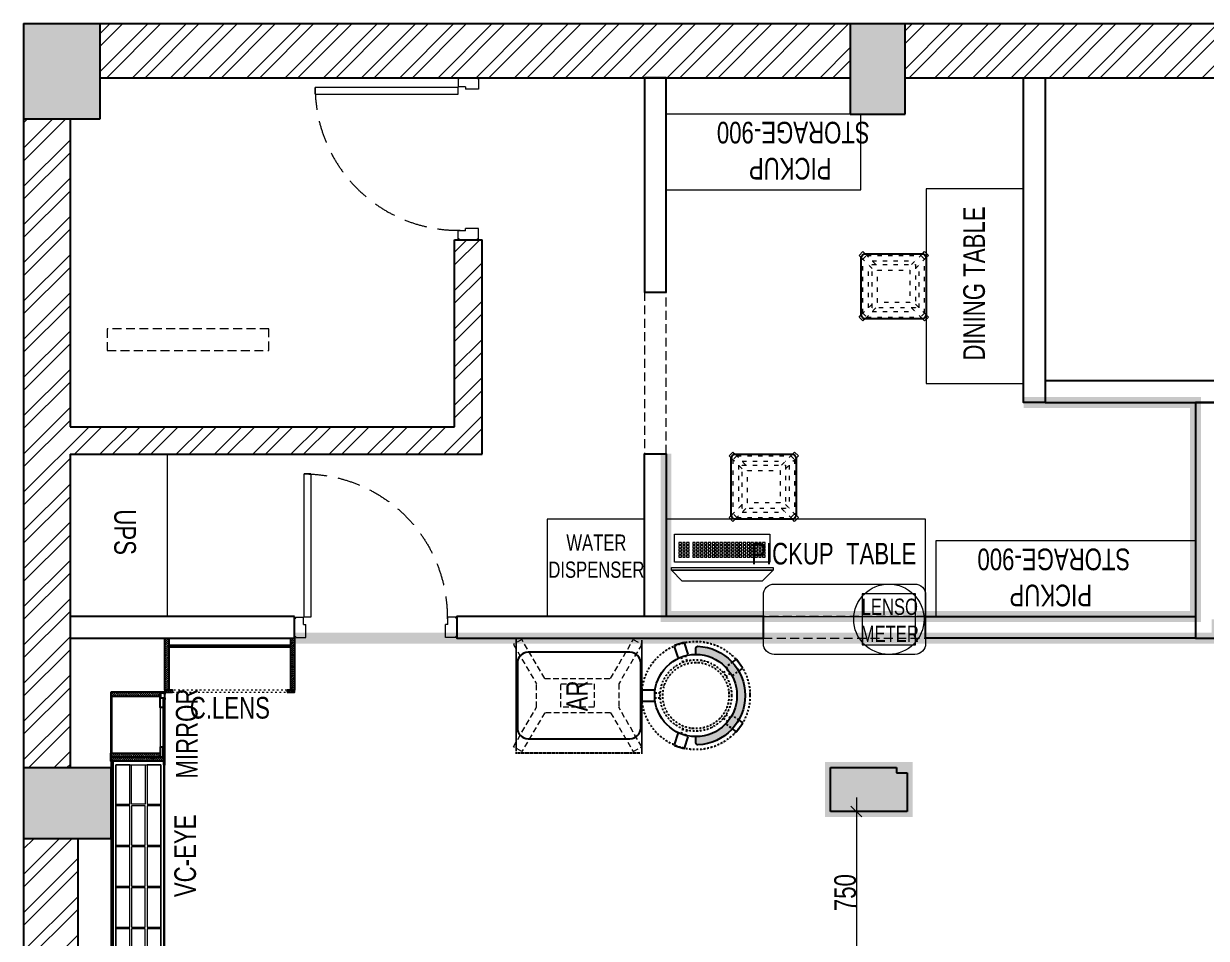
# Model space of a CAD drawing. Header units: feet. Extents: x 9822605 to 9831577, y -6321035 to -6309162.
# Drawn here: x 9822605 to 9828072, y -6313388 to -6309162 of the extents above; entities that cross this region are included whole.
import ezdxf

# ---------------------------------------------------------------- set-up
doc = ezdxf.new("R2010")
doc.units = ezdxf.units.FT
doc.header["$LTSCALE"] = 33
doc.header["$MEASUREMENT"] = 0
doc.header["$PDMODE"] = 3
doc.header["$PDSIZE"] = -1
for name, pattern in [('a_p6_plan_L18$0$HIDDEN', [0.375, 0.25, -0.125]), ('ACAD_ISO03W100', [30, 12, -18]), ('DASHDOT2', [0.5, 0.25, -0.125, 0, -0.125]), ('DOT', [0.25, 0, -0.25]), ('DOT2', [0.125, 0, -0.125]), ('HIDDEN2', [4.7624999999999975, 3.174999999999998, -1.587499999999999])]:
    doc.linetypes.add(name, pattern=pattern)
doc.layers.add('A-WALL', color=1, linetype='Continuous')
doc.layers.add('column', color=10, linetype='Continuous')
for name, color, linetype, lineweight in [('A-WALL HATCH', 251, 'Continuous', 0), ('column hatch', 5, 'Continuous', 0), ('Door', 2, 'Continuous', 13), ('HATCH', 9, 'Continuous', 9), ('HIDDEN LINE', 177, 'Continuous', 0), ('LENS-CURTAIN', 5, 'a_p6_plan_L18$0$HIDDEN', 9), ('LENS-DOOR', 34, 'Continuous', 20), ('LENS-TEXT', 31, 'Continuous', 5), ('LENS_DIMENSION', 193, 'Continuous', 0), ('LENS_PARTITION', 21, 'Continuous', 25), ('LENS_TEXT', 31, 'Continuous', 5), ('LK-EQPMT', 3, 'Continuous', 18), ('LK-FF&E FLOOR', 1, 'Continuous', 9), ('LK-FF&E WALL', 1, 'Continuous', 9), ('LK-FLUTTED FINISH', 20, 'Continuous', 30), ('LK-IT', 3, 'Continuous', 18), ('LK-MIRROR', 133, 'Continuous', 13), ('LK-TILES FINISH', 251, 'Continuous', 5), ('LN-ELEVATION-1', 81, 'Continuous', 25), ('LN-ELEVATION-2', 103, 'Continuous', 20), ('LN-ELEVATION-3', 125, 'Continuous', 18), ('LN-ELEVATION-4', 145, 'Continuous', 13), ('LN-ELEVATION-5', 167, 'Continuous', 5), ('LN-HATCH', 251, 'Continuous', 0), ('PLANO-TXT', 252, 'Continuous', 5)]:
    doc.layers.add(name, color=color, linetype=linetype, lineweight=lineweight)
doc.styles.add('LK TXT', font='GILC____.TTF', dxfattribs={"height": 100})
doc.styles.get("Standard").update_dxf_attribs({"font": 'GILC____.TTF'})
doc.dimstyles.new('100MM', dxfattribs={"dimtxt": 100, "dimasz": 50, "dimexe": 65, "dimexo": 65, "dimtad": 1, "dimdec": 0, "dimtxsty": 'Standard', "dimblk": 'OBLIQUE', "dimcen": 2.5, "dimdle": 65, "dimclrd": 256, "dimclre": 256, "dimclrt": 1, "dimadec": 0, "dimazin": 0, "dimtfac": 1, "dimtdec": 0, "dimtmove": 1, "dimatfit": 3, "dimfxl": 1, "dimlwd": -1, "dimlwe": -1, "dimarcsym": 0})
pattern_1 = [(45, (7858558.917008298, 3503823.203216763), (-4.490128060534575, 4.490128060534575), [])]
pattern_2 = [(45, (3990327.293469645, 1709214.691590092), (-4.490128060534575, 4.490128060534575), [])]

# ---------------------------------------------------------------- blocks, each defined once
blk = doc.blocks.new('*U42')
at = {"layer": 'LENS-DOOR'}
for p, q in [((548121.826721745, 1779234.459481733), (548121.8267217383, 1778573.73952187)), ((548121.826721745, 1779234.459481733), (548153.0418380292, 1779234.459481719)), ((548153.0418380036, 1778573.739521856), (548153.0418380292, 1779234.459481719)), ((547448.1004620534, 1778568.537002531), (547453.3029814153, 1778568.537002508)), ((547448.1004620302, 1778484.18127359), (547448.1004620534, 1778568.537002531)), ((547453.30298142, 1778573.739521907), (547489.7206170895, 1778573.739521897)), ((547453.3029814153, 1778568.537002508), (547453.30298142, 1778573.739521907)), ((547489.7206170756, 1778539.923145993), (547489.7206170895, 1778573.739521897)), ((548121.8267217383, 1778573.73952187), (548153.0418380036, 1778573.739521856)), ((548192.0607333774, 1778573.739521888), (548155.6430976988, 1778573.739521856)), ((548155.6430976893, 1778539.923145956), (548155.6430976988, 1778573.739521856)), ((548192.060733368, 1778568.537002489), (548192.0607333774, 1778573.739521888)), ((548197.2632527373, 1778568.537002489), (548192.060733368, 1778568.537002489)), ((548197.2632527256, 1778484.181273581), (548197.2632527373, 1778568.537002489)), ((547489.7206170756, 1778539.923145993), (547500.1256558393, 1778539.923145974)), ((547500.1256558369, 1778478.978754224), (547500.1256558393, 1778539.923145974)), ((548145.2380589442, 1778478.978754163), (548145.2380589303, 1778539.923145928)), ((548155.6430976893, 1778539.923145956), (548145.2380589303, 1778539.923145928)), ((547448.1004620302, 1778484.18127359), (547453.3029814176, 1778484.18127359)), ((547453.3029814176, 1778478.978754233), (547453.3029814176, 1778484.18127359)), ((547453.3029814176, 1778478.978754233), (547500.1256558369, 1778478.978754224)), ((548192.0607333541, 1778478.978754182), (548145.2380589442, 1778478.978754163)), ((548192.0607333541, 1778478.978754182), (548192.0607333541, 1778484.181273581)), ((548197.2632527256, 1778484.181273581), (548192.0607333541, 1778484.181273581))]:
    blk.add_line(p, q, dxfattribs=at)
at = {"layer": 'LENS-DOOR', "color": 7, "linetype": 'HIDDEN2'}
blk.add_ellipse((548153.0418380036, 1778573.739521856), major_axis=(-660.719961232164, 0.0034392586489761), ratio=0.9999999979146823, start_param=-1.570791121506941, end_param=0.0512086788949202, dxfattribs=at)
blk = doc.blocks.new('A$Ce17e40e3')
at = {"layer": 'A-WALL HATCH'}
h = blk.add_hatch(dxfattribs=at)
h.set_pattern_fill('ANSI32', color=256, scale=333)
h.set_pattern_definition([(45, (-3369284.056322761, 5461477.934176651), (-88.29995930067012, 88.29995930067012), []), (45, (-3369225.189683326, 5461477.934176651), (-88.29995930067012, 88.29995930067012), [])])
h.paths.add_polyline_path([(865.8190981862135, 10113.99252484925), (-4031.529738980345, 10113.99252484925), (-4031.52973898081, 9863.992524849251), (-247.6227622660808, 9863.992524849251), (615.8190981862134, 9863.992524849251), (615.8190981862134, 7464.132059751078), (-339.0460180821829, 7464.132059751078), (-339.0460180821829, 1737.480897003784), (-89.04601808218285, 1737.480897003784), (-89.04601808218285, 7214.132059751078), (865.8190981862135, 7214.132059751078)])
h.paths.add_polyline_path([(-4285.483227360528, 10113.99252484925), (-7751.948343607597, 10113.99252484925), (-7751.948343608063, 9863.992524849251), (-6113.948343622964, 9863.992524849251), (-5986.971599433105, 9863.992524849251), (-4285.483227360528, 9863.992524849251)])
h.paths.add_polyline_path([(-7891.622762206477, 8124.411129513756), (-5986.971599433105, 8124.411129513756), (-5986.971599433105, 9114.829734159632), (-6113.948343622964, 9114.829734159632), (-6113.948343622964, 8251.387873699889), (-7891.622762206477, 8251.387873699889), (-7891.622762206477, 9673.527408571914), (-8106.069273847621, 9673.527408571914), (-8106.069273847621, 6676.876245802268), (-7891.622762206477, 6676.876245802268)])
h.paths.add_polyline_path([(-7856.06927384762, 6346.736710922793), (-8106.069273847621, 6346.736710922793), (-8106.069273847621, 3426.271594664082), (-7856.06927384762, 3426.271594664082)])
h.paths.add_polyline_path([(-7856.06927384762, 3019.946013273671), (-8106.069273847621, 3019.946013273671), (-8106.069273847621, 1115.294850496575), (-7856.06927384762, 1115.294850496575)])
at = {"layer": 'column hatch'}
h = blk.add_hatch(color=251, dxfattribs=at)
h.dxf.hatch_style = 1
h.paths.add_polyline_path([(-7751.948343607597, 10113.99252484925), (-8106.069273847621, 10113.99252484925), (-8106.069273847621, 9673.527408571914), (-7751.948343608063, 9673.527408571914)])
h.paths.add_polyline_path([(-4031.529738980345, 10113.99252484925), (-4285.483227360528, 10113.99252484925), (-4285.483227360528, 9696.38322252594), (-4031.52973898081, 9696.38322252594)])
h.paths.add_polyline_path([(-1456.441366914194, 7616.504152772948), (-1735.790204125922, 7616.504152772948), (-1735.790204125922, 7337.155315564945), (-1456.441366914194, 7337.155315564945)])
h.paths.add_polyline_path([(-4021.371599453966, 6651.480896966532), (-4072.16229713289, 6651.480896966532), (-4072.16229713289, 6676.876245802268), (-4376.90648317663, 6676.876245802268), (-4376.90648317663, 6473.713455108925), (-4021.371599453966, 6473.713455108925)])
h.paths.add_polyline_path([(-7703.697180825752, 6676.876245802268), (-8106.069273847621, 6676.876245802268), (-8106.069273847621, 6346.736710922793), (-7703.697180825752, 6346.736710922793)])
h.paths.add_polyline_path([(-7703.697180825752, 3426.271594664082), (-8106.069273847621, 3426.271594664082), (-8106.069273847621, 3019.946013273671), (-7703.697180825752, 3019.946013273671)])
h.paths.add_polyline_path([(-7614.81345989136, 1115.294850496575), (-8106.069273847621, 1115.294850496575), (-8106.069273847621, 900.9729832774027), (-7614.81345989136, 937.5274086352437)])
h.paths.add_polyline_path([(-4012.289858746807, 3477.06229233928), (-4317.034044790547, 3477.06229233928), (-4317.034044790547, 3121.527408620343), (-4012.289858746807, 3121.527408620343)])
h.paths.add_polyline_path([(-4069.624900076073, 1353.697561463341), (-4348.973737287801, 1353.697561474517), (-4348.973737287801, 1180.539075835608), (-4069.624900076073, 1201.32546844054)])
h.paths.add_polyline_path([(-2231.120447594207, 3369.910779858008), (-2535.864633637946, 3369.910779858008), (-2535.864633637946, 3014.375896139071), (-2231.120447594207, 3014.375896139071)])
h.paths.add_polyline_path([(-2523.022233012598, 1417.989820865914), (-2776.975721377414, 1417.989820865914), (-2776.975721377414, 1297.511704968288), (-2523.022233012598, 1316.408425518311)])
h.paths.add_polyline_path([(-89.04601808218285, 1737.480897003784), (-618.394855293911, 1737.480897003784), (-618.394855293911, 1458.132059795782), (-89.04601808218285, 1497.520993236452)])
at = {"layer": 'A-WALL'}
for p, q in [((-8106.069273847621, 10113.99252484925), (-8106.069273847621, 900.9729832774027)), ((-8106.069273847621, 10113.99252484925), (865.8190981862135, 10113.99252484925)), ((-7751.948343608063, 9863.992524849251), (-6113.948343622964, 9863.992524849251)), ((-6113.948343622964, 9863.992524849251), (-5986.971599433105, 9863.992524849251)), ((-5986.971599433105, 9863.992524849251), (-4285.483227360528, 9863.992524849251)), ((-4031.52973898081, 9863.992524849251), (-247.6227622660808, 9863.992524849251)), ((-7891.622762206477, 9673.527408571914), (-7891.622762206477, 8251.387873699889)), ((-6113.948343622964, 8251.387873699889), (-6113.948343622964, 9114.829734159632)), ((-6113.948343622964, 9114.829734159632), (-5986.971599433105, 9114.829734159632)), ((-5986.971599433105, 8124.411129513756), (-5986.971599433105, 9114.829734159632)), ((-7891.622762206477, 8251.387873699889), (-6113.948343622964, 8251.387873699889)), ((-7891.622762206477, 8124.411129513756), (-5986.971599433105, 8124.411129513756)), ((-7891.622762206477, 8124.411129513756), (-7891.622762206477, 6676.876245802268)), ((-7856.06927384762, 6346.736710922793), (-7856.06927384762, 3426.271594664082))]:
    blk.add_line(p, q, dxfattribs=at)
at = {"layer": 'column'}
for p, q in [((-7751.948343608063, 9673.527408571914), (-7751.948343607597, 10113.99252484925)), ((-4285.483227360528, 10113.99252484925), (-4285.483227360528, 9696.38322252594)), ((-4031.52973898081, 9696.38322252594), (-4031.529738980345, 10113.99252484925)), ((-4285.483227360528, 9696.38322252594), (-4031.52973898081, 9696.38322252594)), ((-8106.069273847156, 9673.527408571914), (-7751.948343608063, 9673.527408571914)), ((-8106.069273847621, 6676.876245802268), (-7703.697180825286, 6676.876245802268)), ((-7703.697180825752, 6676.876245802268), (-7703.697180825752, 6346.736710922793)), ((-4376.90648317663, 6473.713455108925), (-4376.90648317663, 6676.876245802268)), ((-4376.90648317663, 6676.876245802268), (-4072.16229713289, 6676.876245802268)), ((-4072.16229713289, 6676.876245801337), (-4072.16229713289, 6651.480896966532)), ((-4072.16229713289, 6651.480896966532), (-4021.371599453966, 6651.480896966532)), ((-4021.371599453966, 6651.480896966532), (-4021.371599453966, 6473.713455108925)), ((-4021.371599453966, 6473.713455108925), (-4376.90648317663, 6473.713455108925)), ((-7703.697180825752, 6346.736710922793), (-8106.069273847156, 6346.736710922793))]:
    blk.add_line(p, q, dxfattribs=at)
at = {"layer": 'Door', "rotation": 89.99999999999991}
blk.add_blockref('*U42', (1772475.899166506, -538333.2707278841), dxfattribs=at)
blk = doc.blocks.new('VC HD 1010')
at = {"layer": 'LN-HATCH', "ltscale": 0.5}
h = blk.add_hatch(dxfattribs=at)
h.set_pattern_fill('ANSI31', color=256, scale=2)
h.set_pattern_definition([(45, (3761554.586240421, 1795022.935917533), (-4.490128060534575, 4.490128060534575), [])])
h.paths.add_polyline_path([(-505.166666666977, 24), (-505.166666666977, -166), (-499.1666666669771, -166), (-499.1666666669771, -176), (-505.166666666977, -176), (-505.166666666977, -220), (-487.1666666669772, -220), (-487.1666666669772, 24)])
h = blk.add_hatch(dxfattribs=at)
h.set_pattern_fill('ANSI31', color=256, scale=2)
h.set_pattern_definition(pattern_1)
h.paths.add_polyline_path([(504.8333333330228, 24), (504.8333333330228, -166), (498.8333333330228, -166), (498.8333333330228, -176), (504.8333333330228, -176), (504.8333333330228, -220), (486.8333333330228, -220), (486.8333333330228, 24)])
h = blk.add_hatch(dxfattribs=at)
h.set_pattern_fill('ANSI31', color=256, scale=2)
h.set_pattern_definition([(45, (7858741.917008297, 3503823.203216763), (-4.490128060534575, 4.490128060534575), [])])
h.paths.add_polyline_path([(-470.1666666669772, -220), (-470.1666666669772, -226), (-505.166666666977, -226), (-505.166666666977, -220)])
h = blk.add_hatch(dxfattribs=at)
h.set_pattern_fill('ANSI31', color=256, scale=2)
h.set_pattern_definition(pattern_1)
h.paths.add_polyline_path([(476.8333333330228, -220), (476.8333333330228, -226), (511.8333333330228, -226), (511.8333333330228, -220)])
at = {"layer": 'LN-ELEVATION-1', "ltscale": 0.5}
for points in [[(-505.166666666977, 24), (-505.166666666977, -166), (-499.1666666669771, -166), (-499.1666666669771, -176), (-505.166666666977, -176), (-505.166666666977, -220), (-487.1666666669772, -220), (-487.1666666669772, 24)], [(486.8333333330228, 12), (-487.1666666669772, 12), (-487.1666666669772, 18), (486.8333333330228, 18)], [(504.8333333330228, 24), (504.8333333330228, -166), (498.8333333330228, -166), (498.8333333330228, -176), (504.8333333330228, -176), (504.8333333330228, -220), (486.8333333330228, -220), (486.8333333330228, 24)], [(-470.1666666669772, -220), (-470.1666666669772, -226), (-505.166666666977, -226), (-505.166666666977, -220)], [(469.8333333330228, -220), (469.8333333330228, -226), (504.8333333330228, -226), (504.8333333330228, -220)]]:
    blk.add_lwpolyline(points, close=True, dxfattribs=at)
at = {"layer": 'LN-ELEVATION-2', "ltscale": 0.5}
blk.add_lwpolyline([(470.1666666674428, 0), (-470.1666666674428, 0), (-470.1666666674428, -208), (470.1666666674428, -208)], close=True, dxfattribs=at)
at = {"layer": 'LN-ELEVATION-3', "ltscale": 0.5}
for p, q in [((-487.1666666669772, 24), (486.8333333330228, 24)), ((-470.1666666669772, -220), (469.8333333330228, -220)), ((469.8333333330228, -226), (-470.1666666669772, -226))]:
    blk.add_line(p, q, dxfattribs=at)
for points in [[(-470.1666666674428, 0), (-288.5000000004657, 0), (-288.5000000004657, -64), (-470.1666666674428, -64)], [(-280.5000000004657, 0), (-98.83333333348855, 0), (-98.83333333348855, -64), (-280.5000000004657, -64)], [(-90.83333333348855, 0), (90.83333333348855, 0), (90.83333333348855, -64), (-90.83333333348855, -64)], [(98.83333333348855, 0), (280.5000000004657, 0), (280.5000000004657, -64), (98.83333333348855, -64)], [(288.5000000004657, 0), (470.1666666674428, 0), (470.1666666674428, -64), (288.5000000004657, -64)], [(-470.1666666674428, -136), (-288.5000000004657, -136), (-288.5000000004657, -72), (-470.1666666674428, -72)], [(-280.5000000004657, -72), (-98.83333333348855, -72), (-98.83333333348855, -136), (-280.5000000004657, -136)], [(-90.83333333348855, -72), (90.83333333348855, -72), (90.83333333348855, -136), (-90.83333333348855, -136)], [(98.83333333348855, -72), (280.5000000004657, -72), (280.5000000004657, -136), (98.83333333348855, -136)], [(288.5000000004657, -72), (470.1666666674428, -72), (470.1666666674428, -136), (288.5000000004657, -136)], [(-470.1666666674428, -144), (-288.5000000004657, -144), (-288.5000000004657, -208), (-470.1666666674428, -208)], [(-280.5000000004657, -144), (-98.83333333348855, -144), (-98.83333333348855, -208), (-280.5000000004657, -208)], [(-90.83333333348855, -144), (90.83333333348855, -144), (90.83333333348855, -208), (-90.83333333348855, -208)], [(98.83333333348855, -144), (280.5000000004657, -144), (280.5000000004657, -208), (98.83333333348855, -208)], [(288.5000000004657, -144), (470.1666666674428, -144), (470.1666666674428, -208), (288.5000000004657, -208)]]:
    blk.add_lwpolyline(points, close=True, dxfattribs=at)
blk = doc.blocks.new('CLENS 600 TYPE 6')
at = {"layer": 'LN-ELEVATION-1', "ltscale": 0.5}
blk.add_lwpolyline([(130, -225), (-130, -225, -0.4142135623730951), (-150, -205), (-150, 55, -0.4142135623730951), (-130, 75), (130, 75, -0.4142135623730951), (150, 55), (150, -205, -0.4142135623730951)], format="xyb", close=True, dxfattribs=at)
at = {"layer": 'LN-ELEVATION-3', "linetype": 'ACAD_ISO03W100', "ltscale": 0.05}
for p, q in [((-82.3223304701969, 25), (-124.6966991401277, 67.374368671095)), ((124.696699141059, 67.3743686703965), (-124.6966991401277, 67.374368671095)), ((82.3223304701969, 25), (124.6966991401277, 67.374368671095)), ((-100, 7.322330470196902), (-142.3743686703965, 49.69669914152472)), ((-142.3743686708621, -199.6966991410591), (-142.3743686708621, 49.69669914105907)), ((-117.3743686703965, -174.6966991408262), (-117.3743686703965, 24.69669914152473)), ((99.69669914059341, 42.3743686703965), (-99.69669913966207, 42.374368671095)), ((100, 7.322330470196902), (142.3743686703965, 49.69669914152472)), ((117.3743686703965, -174.6966991408262), (117.3743686703965, 24.69669914152473)), ((142.3743686708621, -199.6966991410591), (142.3743686708621, 49.69669914105907)), ((-100, -157.3223304701969), (-142.3743686703965, -199.6966991415247)), ((100, -157.3223304701969), (142.3743686703965, -199.6966991415247)), ((-82.3223304701969, -175), (-124.6966991401277, -217.374368671095)), ((124.696699141059, -217.3743686703965), (-124.6966991401277, -217.374368671095)), ((99.69669914059341, -192.3743686703965), (-99.69669913966207, -192.374368671095)), ((82.3223304701969, -175), (124.6966991401277, -217.374368671095))]:
    blk.add_line(p, q, dxfattribs=at)
for points in [[(-132.2008663183078, 74.87853584764525), (-124.696699141059, 67.3743686703965), (-142.3743686708621, 49.69669914105907), (-149.8785358476452, 57.20086631807498)], [(132.2008663183078, 74.87853584764525), (124.696699141059, 67.3743686703965), (142.3743686708621, 49.69669914105907), (149.8785358476452, 57.20086631807498)], [(-132.2008663183078, -224.8785358476453), (-124.696699141059, -217.3743686703965), (-142.3743686708621, -199.6966991410591), (-149.8785358476452, -207.200866318075)], [(132.2008663183078, -224.8785358476453), (124.696699141059, -217.3743686703965), (142.3743686708621, -199.6966991410591), (149.8785358476452, -207.200866318075)]]:
    blk.add_lwpolyline(points, dxfattribs=at)
for points in [[(100, -175), (-100, -175), (-100, 25), (100, 25)], [(75, -150), (-75, -150), (-75, 0), (75, 0)]]:
    blk.add_lwpolyline(points, close=True, dxfattribs=at)
at = {"layer": 'LN-ELEVATION-5', "ltscale": 0.5}
for points in [[(-149.8785358476452, 57.20086631807498), (-160.0520382001995, 67.37436867062934), (-142.3743686708621, 85.05203819996677), (-132.2008663183078, 74.87853584787806)], [(149.8785358476452, 57.20086631807498), (160.0520382001995, 67.37436867062934), (142.3743686708621, 85.05203819996677), (132.2008663183078, 74.87853584787806)], [(-149.8785358476452, -207.200866318075), (-160.0520382001995, -217.3743686706294), (-142.3743686708621, -235.0520381999668), (-132.2008663183078, -224.8785358478781)], [(149.8785358476452, -207.200866318075), (160.0520382001995, -217.3743686706294), (142.3743686708621, -235.0520381999668), (132.2008663183078, -224.8785358478781)]]:
    blk.add_lwpolyline(points, dxfattribs=at)
blk = doc.blocks.new('*U22')
at = {"layer": 'LK-EQPMT', "ltscale": 12}
blk.add_lwpolyline([(5.986879315214991, 4.914598100478997), (-5.986879315214991, 4.914598100478997), (-5.986879315214991, -4.914598100478997), (5.986879315214991, -4.914598100478997)], close=True, dxfattribs=at)
blk = doc.blocks.new('*U23')
at = {"color": 0, "linetype": 'ByBlock', "lineweight": -2}
for p in [(0, 0), (17.96063794564497, 0), (35.92127589128995, 0), (53.88191383693492, 0), (71.8425517825799, 0), (89.80318972822487, 0), (107.7638276738698, 0), (125.7244656195148, 0), (143.6851035651598, 0), (161.6457415108048, 0), (179.6063794564497, 0), (197.5670174020947, 0), (215.5276553477397, 0), (233.4882932933847, 0), (251.4489312390296, 0), (269.4095691846746, 0), (287.3702071303196, 0), (305.3308450759646, 0), (323.2914830216096, 0), (-9e-16, -14.74379430143699), (-1.8e-15, -29.48758860287398), (-2.7e-15, -44.23138290431096), (-3.6e-15, -58.97517720574795), (17.96063794564497, -14.74379430143699), (17.96063794564497, -29.48758860287398), (17.96063794564497, -44.23138290431096), (17.96063794564497, -58.97517720574795), (35.92127589128995, -14.74379430143699), (35.92127589128995, -29.48758860287398), (35.92127589128995, -44.23138290431096), (35.92127589128994, -58.97517720574795), (53.88191383693492, -14.74379430143699), (53.88191383693492, -29.48758860287398), (53.88191383693492, -44.23138290431096), (53.88191383693492, -58.97517720574795), (71.8425517825799, -14.74379430143699), (71.8425517825799, -29.48758860287398), (71.8425517825799, -44.23138290431096), (71.8425517825799, -58.97517720574795), (89.80318972822487, -14.74379430143699), (89.80318972822487, -29.48758860287398), (89.80318972822487, -44.23138290431096), (89.80318972822487, -58.97517720574795), (107.7638276738698, -14.74379430143699), (107.7638276738698, -29.48758860287398), (107.7638276738698, -44.23138290431096), (107.7638276738698, -58.97517720574795), (125.7244656195148, -14.74379430143699), (125.7244656195148, -29.48758860287398), (125.7244656195148, -44.23138290431096), (125.7244656195148, -58.97517720574795), (143.6851035651598, -14.74379430143699), (143.6851035651598, -29.48758860287398), (143.6851035651598, -44.23138290431096), (143.6851035651598, -58.97517720574795), (161.6457415108048, -14.74379430143699), (161.6457415108048, -29.48758860287398), (161.6457415108048, -44.23138290431096), (161.6457415108048, -58.97517720574795), (179.6063794564497, -14.74379430143699), (179.6063794564497, -29.48758860287398), (179.6063794564497, -44.23138290431096), (179.6063794564497, -58.97517720574795), (197.5670174020947, -14.74379430143699), (197.5670174020947, -29.48758860287398), (197.5670174020947, -44.23138290431096), (197.5670174020947, -58.97517720574795), (215.5276553477397, -14.74379430143699), (215.5276553477397, -29.48758860287398), (215.5276553477397, -44.23138290431096), (215.5276553477397, -58.97517720574795), (233.4882932933847, -14.74379430143699), (233.4882932933847, -29.48758860287398), (233.4882932933847, -44.23138290431096), (233.4882932933847, -58.97517720574795), (251.4489312390296, -14.74379430143699), (251.4489312390296, -29.48758860287398), (251.4489312390296, -44.23138290431096), (251.4489312390296, -58.97517720574795), (269.4095691846746, -14.74379430143699), (269.4095691846746, -29.48758860287398), (269.4095691846746, -44.23138290431096), (269.4095691846746, -58.97517720574795), (287.3702071303196, -14.74379430143699), (287.3702071303196, -29.48758860287398), (287.3702071303196, -44.23138290431096), (287.3702071303196, -58.97517720574795), (305.3308450759646, -14.74379430143699), (305.3308450759646, -29.48758860287398), (305.3308450759646, -44.23138290431096), (305.3308450759646, -58.97517720574795), (323.2914830216096, -14.74379430143699), (323.2914830216096, -29.48758860287398), (323.2914830216096, -44.23138290431096), (323.2914830216096, -58.97517720574795)]:
    blk.add_blockref('*U22', p, dxfattribs=at)
blk = doc.blocks.new('*U20')
at = {"layer": 'LK-EQPMT', "ltscale": 12}
blk.add_lwpolyline([(5.986879315214991, 4.914598100478997), (-5.986879315214991, 4.914598100478997), (-5.986879315214991, -4.914598100478997), (5.986879315214991, -4.914598100478997)], close=True, dxfattribs=at)
blk = doc.blocks.new('*U21')
at = {"color": 0, "linetype": 'ByBlock', "lineweight": -2}
for p in [(0, 0), (17.96063794564497, 0), (35.92127589128995, 0), (-9e-16, -14.74379430143699), (-1.8e-15, -29.48758860287398), (-2.7e-15, -44.23138290431096), (-3.6e-15, -58.97517720574795), (17.96063794564497, -14.74379430143699), (17.96063794564497, -29.48758860287398), (17.96063794564497, -44.23138290431096), (17.96063794564497, -58.97517720574795), (35.92127589128995, -14.74379430143699), (35.92127589128995, -29.48758860287398), (35.92127589128995, -44.23138290431096), (35.92127589128994, -58.97517720574795)]:
    blk.add_blockref('*U20', p, dxfattribs=at)
blk = doc.blocks.new('*U16')
at = {"ltscale": 12}
blk.add_lwpolyline([(8.040144996717572, 2.91038e-11), (8.040144996717572, 129.0940371821052), (448.0401449967176, 129.0940371821052), (448.0401449967176, 2.91038e-11)], close=True, dxfattribs=at)
for name, p in [('*U23', (35.16895717114949, 101.6202952143818)), ('*U21', (386.6121428576974, 101.6202952143818))]:
    blk.add_blockref(name, p)
blk = doc.blocks.new('Pickup table PC')
at = {"layer": 'LN-ELEVATION-2', "ltscale": 0.5}
for points in [[(470, 50), (0, 50), (0, 62), (470, 62)], [(420, 0), (50, 0), (0, 50), (470, 50)]]:
    blk.add_lwpolyline(points, close=True, dxfattribs=at)
blk = doc.blocks.new('Stool')
at = {"layer": 'LN-ELEVATION-1', "ltscale": 0.5}
blk.add_lwpolyline([(-130, 300), (130, 300, -0.4142135623730951), (150, 280), (150, 20, -0.4142135623730951), (130, 0), (-130, 0, -0.4142135623730951), (-150, 20), (-150, 280, -0.4142135623730951)], format="xyb", close=True, dxfattribs=at)
at = {"layer": 'LN-ELEVATION-3', "linetype": 'ACAD_ISO03W100', "ltscale": 0.05}
for p, q in [((-100, 232.3223304701969), (-142.3743686703965, 274.6966991415247)), ((-142.3743686708621, 274.6966991410591), (-142.3743686708621, 25.30330085894093)), ((-82.3223304701969, 250), (-124.6966991401277, 292.374368671095)), ((-124.696699141059, 292.3743686703965), (124.6966991401277, 292.374368671095)), ((82.3223304701969, 250), (124.6966991401277, 292.374368671095)), ((100, 232.3223304701969), (142.3743686703965, 274.6966991415247)), ((142.3743686708621, 274.6966991410591), (142.3743686708621, 25.30330085894093)), ((-117.3743686703965, 249.6966991408263), (-117.3743686703965, 50.30330085847527)), ((-99.69669914059341, 267.3743686703965), (99.69669913966209, 267.374368671095)), ((117.3743686703965, 249.6966991408263), (117.3743686703965, 50.30330085847527)), ((-100, 67.67766952980308), (-142.3743686703965, 25.30330085847527)), ((100, 67.67766952980308), (142.3743686703965, 25.30330085847527)), ((-82.3223304701969, 50), (-124.6966991401277, 7.625631328905001)), ((-124.696699141059, 7.625631329603493), (124.6966991401277, 7.625631328905001)), ((-99.69669914059341, 32.62563132960349), (99.69669913966209, 32.625631328905)), ((82.3223304701969, 50), (124.6966991401277, 7.625631328905001))]:
    blk.add_line(p, q, dxfattribs=at)
for points in [[(-132.2008663183078, 299.8785358476453), (-124.696699141059, 292.3743686703965), (-142.3743686708621, 274.6966991410591), (-149.8785358476452, 282.200866318075)], [(132.2008663183078, 299.8785358476453), (124.696699141059, 292.3743686703965), (142.3743686708621, 274.6966991410591), (149.8785358476452, 282.200866318075)], [(-132.2008663183078, 0.1214641523547471), (-124.696699141059, 7.625631329603493), (-142.3743686708621, 25.30330085894093), (-149.8785358476452, 17.79913368192501)], [(132.2008663183078, 0.1214641523547471), (124.696699141059, 7.625631329603493), (142.3743686708621, 25.30330085894093), (149.8785358476452, 17.79913368192501)]]:
    blk.add_lwpolyline(points, dxfattribs=at)
for points in [[(-100, 250), (100, 250), (100, 50), (-100, 50)], [(-75, 225), (75, 225), (75, 75), (-75, 75)]]:
    blk.add_lwpolyline(points, close=True, dxfattribs=at)
at = {"layer": 'LN-ELEVATION-5', "ltscale": 0.5}
for points in [[(-149.8785358476452, 282.200866318075), (-160.0520382001996, 292.3743686706293), (-142.3743686708621, 310.0520381999668), (-132.2008663183078, 299.8785358478781)], [(149.8785358476452, 282.200866318075), (160.0520382001996, 292.3743686706293), (142.3743686708621, 310.0520381999668), (132.2008663183078, 299.8785358478781)], [(-149.8785358476452, 17.79913368192501), (-160.0520382001996, 7.625631329370662), (-142.3743686708621, -10.05203819996677), (-132.2008663183078, 0.1214641521219164)], [(149.8785358476452, 17.79913368192501), (160.0520382001996, 7.625631329370662), (142.3743686708621, -10.05203819996677), (132.2008663183078, 0.1214641521219164)]]:
    blk.add_lwpolyline(points, dxfattribs=at)
blk = doc.blocks.new('*U38')
at = {"layer": 'LENS-DOOR'}
for p, q in [((548121.7424194189, 1779235.250802667), (548121.7424194121, 1778573.792470707)), ((548121.7424194189, 1779235.250802667), (548152.9924194244, 1779235.250802653)), ((548152.9924193986, 1778573.792470693), (548152.9924194244, 1779235.250802653)), ((547447.2632527449, 1778568.584137414), (547452.4715860604, 1778568.584137391)), ((547447.2632527215, 1778484.134138707), (547447.2632527449, 1778568.584137414)), ((547452.4715860653, 1778573.792470743), (547488.9299194093, 1778573.792470734)), ((547452.4715860604, 1778568.584137391), (547452.4715860653, 1778573.792470743)), ((547488.9299193954, 1778539.938304132), (547488.9299194093, 1778573.792470734)), ((548121.7424194121, 1778573.792470707), (548152.9924193986, 1778573.792470693)), ((548192.054919424, 1778573.792470725), (548155.5965860707, 1778573.792470693)), ((548155.5965860611, 1778539.938304095), (548155.5965860707, 1778573.792470693)), ((548192.0549194146, 1778568.584137372), (548192.054919424, 1778573.792470725)), ((548197.2632527373, 1778568.584137372), (548192.0549194146, 1778568.584137372)), ((548197.2632527256, 1778484.134138697), (548197.2632527373, 1778568.584137372)), ((547488.9299193954, 1778539.938304132), (547499.3465860662, 1778539.938304113)), ((547499.3465860639, 1778478.925805386), (547499.3465860662, 1778539.938304113)), ((548145.179919409, 1778478.925805326), (548145.179919395, 1778539.938304067)), ((548155.5965860611, 1778539.938304095), (548145.179919395, 1778539.938304067)), ((547447.2632527215, 1778484.134138707), (547452.4715860627, 1778484.134138707)), ((547452.4715860627, 1778478.925805396), (547452.4715860627, 1778484.134138707)), ((547452.4715860627, 1778478.925805396), (547499.3465860639, 1778478.925805386)), ((548192.0549194006, 1778478.925805345), (548145.179919409, 1778478.925805326)), ((548192.0549194006, 1778478.925805345), (548192.0549194006, 1778484.134138698)), ((548197.2632527256, 1778484.134138697), (548192.0549194006, 1778484.134138698))]:
    blk.add_line(p, q, dxfattribs=at)
at = {"layer": 'LENS-DOOR', "color": 7, "linetype": 'HIDDEN2'}
blk.add_ellipse((548152.9924193986, 1778573.792470693), major_axis=(-661.4583333306382, 0.003443102111827), ratio=0.9999999979146821, start_param=-1.570791121506941, end_param=0.0512086788949202, dxfattribs=at)
blk = doc.blocks.new('MIRROR')
at = {"layer": 'LN-HATCH', "ltscale": 0.5}
h = blk.add_hatch(dxfattribs=at)
h.set_pattern_fill('ANSI31', color=256, scale=2)
h.set_pattern_definition([(45, (4060433.741624544, 1708720.786904081), (-4.490128060534575, 4.490128060534575), [])])
h.paths.add_polyline_path([(212.944788963403, 101.3407590774622), (230.944788963403, 101.3407590774622), (230.944788963403, -127.6592409225377), (212.944788963403, -127.6592409225377)])
h.paths.add_polyline_path([(230.944788963403, 95.34075907746227), (494.9447889634027, 95.34075907746227), (494.9447889634027, 101.3407590774622), (230.944788963403, 101.3407590774622)])
h.paths.add_polyline_path([(512.9447889634027, 101.3407590774622), (494.9447889634027, 101.3407590774622), (494.9447889634027, -127.6592409225377), (512.9447889634027, -127.6592409225377)])
at = {"layer": 'Defpoints'}
blk.add_lwpolyline([(512.9447889634027, 101.3407590774622), (212.944788963403, 101.3407590774622), (212.944788963403, -148.6592409225377), (512.9447889634027, -148.6592409225377)], close=True, dxfattribs=at)
at = {"layer": 'LN-ELEVATION-1'}
for points in [[(212.944788963403, 101.3407590774622), (230.944788963403, 101.3407590774622), (230.944788963403, -127.6592409225377), (212.944788963403, -127.6592409225377)], [(230.944788963403, 95.34075907746227), (494.9447889634027, 95.34075907746227), (494.9447889634027, 101.3407590774622), (230.944788963403, 101.3407590774622)], [(512.9447889634027, 101.3407590774622), (494.9447889634027, 101.3407590774622), (494.9447889634027, -127.6592409225377), (512.9447889634027, -127.6592409225377)], [(259.944788963403, -141.6592409225377), (259.944788963403, -127.6592409225377), (214.944788963403, -127.6592409225377), (214.944788963403, -148.6592409225377), (223.944788963403, -148.6592409225377), (223.944788963403, -147.1592409225377), (216.444788963403, -147.1592409225377), (216.444788963403, -141.6592409225377)], [(442.944788963403, -141.6592409225377), (442.944788963403, -127.6592409225377), (487.9447889634028, -127.6592409225377), (487.9447889634028, -148.6592409225377), (478.9447889634026, -148.6592409225377), (478.9447889634026, -147.1592409225377), (486.4447889634027, -147.1592409225377), (486.4447889634027, -141.6592409225377)], [(504.944788963403, -148.6592409225377), (504.944788963403, -147.1592409225377), (509.444788963403, -147.1592409225377), (509.444788963403, -129.1592409225377), (487.9447889634028, -129.1592409225377), (487.9447889634028, -127.6592409225377), (510.9447889634028, -127.6592409225377), (510.9447889634028, -148.6592409225377)]]:
    blk.add_lwpolyline(points, close=True, dxfattribs=at)
at = {"layer": 'LN-ELEVATION-2', "color": 4, "lineweight": 0}
blk.add_lwpolyline([(216.444788963403, -141.6592409225377), (486.4447889634027, -141.6592409225377), (486.4447889634027, -147.1592409225377), (216.444788963403, -147.1592409225377)], close=True, dxfattribs=at)
at = {"layer": 'LN-ELEVATION-2'}
blk.add_lwpolyline([(259.944788963403, -141.6592409225377), (442.944788963403, -141.6592409225377), (442.944788963403, -127.6592409225377), (259.944788963403, -127.6592409225377)], close=True, dxfattribs=at)
at = {"layer": 'LN-ELEVATION-4', "ltscale": 0.5}
blk.add_line((478.9447889634026, -148.6592409225377), (223.944788963403, -148.6592409225377), dxfattribs=at)
blk = doc.blocks.new('CLENS 600')
at = {"layer": 'LN-HATCH', "ltscale": 0.5}
h = blk.add_hatch(dxfattribs=at)
h.set_pattern_fill('ANSI31', color=256, scale=2)
h.set_pattern_definition(pattern_2)
h.paths.add_polyline_path([(-600, 0), (-582, 0), (-582, -240), (-600, -240)])
h = blk.add_hatch(dxfattribs=at)
h.set_pattern_fill('ANSI31', color=256, scale=2)
h.set_pattern_definition([(45, (3975657.572909575, 1709214.691590092), (-4.490128060534575, 4.490128060534575), [])])
h.paths.add_polyline_path([(-18, 0), (0, 0), (0, -240), (-18, -240)])
h = blk.add_hatch(dxfattribs=at)
h.set_pattern_fill('ANSI31', color=256, scale=2)
h.set_pattern_definition([(45, (3990252.293469645, 1709214.691590092), (-4.490128060534575, 4.490128060534575), [])])
h.paths.add_polyline_path([(-582, -40), (-18, -40), (-18, -34), (-582, -34)])
h = blk.add_hatch(dxfattribs=at)
h.set_pattern_fill('ANSI31', color=256, scale=2)
h.set_pattern_definition(pattern_2)
h.paths.add_polyline_path([(-600, -250), (-565, -250), (-565, -240), (-600, -240)])
h = blk.add_hatch(dxfattribs=at)
h.set_pattern_fill('ANSI31', color=256, scale=2)
h.set_pattern_definition([(45, (3990177.293469646, 1709214.691590092), (-4.490128060534575, 4.490128060534575), [])])
h.paths.add_polyline_path([(-35, -250), (0, -250), (0, -240), (-35, -240)])
at = {"layer": 'HIDDEN LINE', "linetype": 'ACAD_ISO03W100', "ltscale": 0.02}
for p, q in [((-35, -240), (-565, -240)), ((-565, -250), (-35, -250))]:
    blk.add_line(p, q, dxfattribs=at)
at = {"layer": 'LN-ELEVATION-1', "ltscale": 0.5}
for points in [[(-600, 0), (-582, 0), (-582, -240), (-600, -240)], [(-18, 0), (0, 0), (0, -240), (-18, -240)], [(-582, -40), (-18, -40), (-18, -34), (-582, -34)], [(-600, -250), (-565, -250), (-565, -240), (-600, -240)], [(-35, -250), (0, -250), (0, -240), (-35, -240)]]:
    blk.add_lwpolyline(points, close=True, dxfattribs=at)
at = {"layer": 'LN-ELEVATION-4'}
blk.add_line((-18, 0), (-582, 0), dxfattribs=at)
blk = doc.blocks.new('AR')
at = {"layer": 'LN-ELEVATION-2', "linetype": 'DOT', "lineweight": 25}
blk.add_lwpolyline([(0, 13.41378593863919), (530, 13.41378593863919), (530, 593.4137859386392), (0, 593.4137859386392)], close=True, dxfattribs=at)
at = {"layer": 'LN-ELEVATION-2', "lineweight": 25}
blk.add_lwpolyline([(465, 68.22063546301797), (465, 538.2206354630179, 0.4142135623730951), (415, 588.2206354630177), (115, 588.2206354630177, 0.4142135623730951), (65, 538.2206354630179), (65, 68.22063546301797, 0.4142135623730951), (115, 18.22063546301797), (415, 18.22063546301797, 0.4142135623730951)], format="xyb", close=True, dxfattribs=at)
at = {"layer": 'LN-ELEVATION-4', "linetype": 'HIDDEN2', "ltscale": 0.25}
for points in [[(185.8456009030342, 448.8780772723258), (5.888936847448348, 554.0078910568263), (28.48512306064368, 593.350836840691), (211.0874861851335, 486.6754184374586)], [(344.154399111867, 448.8780772762837), (524.1110631600021, 554.0078910947777), (501.5148769393563, 593.3508368753828), (318.9125138223171, 486.6754184374586)], [(185.8456009030342, 144.472759603057), (185.8456009030342, 448.8780772723258)], [(211.0874861851335, 486.6754184376913), (318.9125138223171, 486.6754184376913)], [(344.154399111867, 448.8780772762837), (344.154399111867, 144.4727595990989)], [(185.8456009030342, 144.472759603057), (5.888936847448348, 39.34294581855647), (28.48512306064368, 3.46917659e-08), (211.0874861851335, 106.6754184379242)], [(344.154399111867, 144.4727595990989), (524.1110631600021, 39.34294578060508), (501.5148769393563, 0), (318.9125138223171, 106.6754184379242)], [(318.9125138223171, 106.6754184376914), (211.0874861851335, 106.6754184376914)]]:
    blk.add_lwpolyline(points, dxfattribs=at)
blk.add_lwpolyline([(210.8456009030342, 373.9866790841333), (319.154399111867, 373.9866790841333), (319.154399111867, 219.3641577917151), (210.8456009030342, 219.3641577917151)], close=True, dxfattribs=at)
blk = doc.blocks.new('DR STOOL')
at = {"layer": 'HATCH'}
h = blk.add_hatch(dxfattribs=at)
h.set_pattern_fill('ANSI36', color=250, angle=-90.00000000000001)
h.set_pattern_definition([(315, (-227.8099174643867, 917.3997257252777), (6.173926083235043, -1.683798022700468), [7.9375, -1.587499999999999, 0, -1.587499999999999])])
edge = h.paths.add_edge_path()
edge.add_line((-190.0000000041909, 4.511094e-10), (-218.6899174675346, 4.511094e-10))
edge.add_arc((-218.6899174670689, 9.120000000388245), 9.119999999940092, 177.6119845363388, 269.9999999996136, ccw=False)
edge.add_arc((-1.8626451e-09, 3.565219e-10), 228.000000002257, 2.3880154632688004, 177.6119845367313, ccw=False)
edge.add_arc((218.6899174633436, 9.120000000497384), 9.120000000051716, -90.00000000034493, 2.3880154629299, ccw=False)
edge.add_line((218.6899174633436, 4.511094e-10), (190, 4.511094e-10))
edge.add_arc((-1.8626451e-09, 4.511094e-10), 190.000000001979, -1.27e-14, 180)
at = {"layer": 'LN-ELEVATION-1', "color": 1, "ltscale": 100}
for p, q in [((-165.2704676063731, 189.0243927398114), (-165.9069543029182, 185.0820035930228)), ((-165.9069543029182, 185.0820035930228), (-153.8003208162263, 168.3135803133482)), ((-128.6221585394814, 215.4841044476634), (-165.2704676063731, 189.0243927398114)), ((-124.7228340068832, 214.8545704018979), (-128.6221585394814, 215.4841044476634)), ((-112.6981821293011, 198.1996966340157), (-124.7228340068832, 214.8545704018979)), ((124.7553772013634, 214.9803744515593), (112.5488144652918, 198.2845540212292)), ((128.7014972954057, 215.5933048763618), (124.7553772013634, 214.9803744515593)), ((128.7014972954057, 215.5933048763618), (124.7553772013634, 214.9803744515593)), ((165.1911288509145, 188.915192311113), (128.7014972954057, 215.5933048763618)), ((165.1911288509145, 188.915192311113), (128.7014972954057, 215.5933048763618)), ((153.6734594982117, 168.4294150282658), (165.7973639420234, 185.0121775862135)), ((165.7973639420234, 185.0121775862135), (165.1911288509145, 188.915192311113)), ((165.7973639420234, 185.0121775862135), (165.1911288509145, 188.915192311113)), ((-242.9550312487409, -52.24013893969095), (-244.7482102331705, -55.75945052818861)), ((-191.2928382232785, -35.45407700946089), (-242.9550312487409, -52.24013893969095)), ((-187.9259491492994, -37.1695928365807), (-191.2928382232785, -35.45407700946089)), ((-184.1424400564283, -48.81403796559607), (-187.9259491492994, -37.1695928365807)), ((188.0651108901948, -36.96233201187715), (184.0504167033359, -49.19388854173303)), ((191.3981811110861, -35.27656588272658), (188.0651108901948, -36.96233201187715)), ((243.0100176925771, -52.21682526778022), (191.3981811110861, -35.27656588272658)), ((244.8123673382215, -55.78040257930116), (243.0100176925771, -52.21682526778022)), ((-244.7482102331705, -55.75945052818861), (-230.7800458371639, -98.74904560100549)), ((-230.7800458371639, -98.74904560100549), (-227.2218665438704, -100.5620286722478)), ((-227.2218665438704, -100.5620286722478), (-175.5596735184081, -83.7759667420105)), ((-173.8639617776498, -80.4479453730819), (-177.8421125086024, -68.2044548037811)), ((-175.5596735184081, -83.7759667420105), (-173.8639617776498, -80.4479453730819)), ((177.6922140880488, -68.56540505095472), (173.8739495249465, -80.1985000452405)), ((173.8739495249465, -80.1985000452405), (175.5794035866856, -83.5704969359358)), ((175.5794035866856, -83.5704969359358), (227.1912401677109, -100.5107563209894)), ((227.1912401677109, -100.5107563209894), (230.715890809428, -98.7280946081737)), ((230.715890809428, -98.7280946081737), (244.8123673382215, -55.78040257930116)), ((-22.72193054761737, -190.2142363802995), (-25.39390889601782, -192.886214728569)), ((-25.39390889601782, -192.886214728569), (-25.39390889601782, -247.2070584567482)), ((-10.47823652112856, -190.2142363802995), (-22.72193054761737, -190.2142363802995)), ((22.78362171910703, -190.2142363802995), (9.910054048988968, -190.2142363802995)), ((25.42475448176265, -192.8553691428751), (22.78362171910703, -190.2142363802995)), ((25.42475448176265, -247.1762128710543), (25.42475448176265, -192.8553691428751)), ((-25.39390889601782, -247.2070584567482), (-22.60096735274419, -250)), ((-22.60096735274419, -250), (22.60096735274419, -250)), ((22.60096735274419, -250), (25.42475448176265, -247.1762128710543))]:
    blk.add_line(p, q, dxfattribs=at)
at = {"layer": 'LN-ELEVATION-1', "linetype": 'DASHDOT2'}
for p, q in [((-153.8003208162263, 168.3135803133482), (-134.1093360339291, 141.0403694751003)), ((-92.92521573789418, 170.8129362839827), (-112.6981821293011, 198.1996966340157)), ((-103.4542870586738, 159.9154408004979), (-93.52748446213081, 167.0824927485227)), ((-93.52748446213081, 167.0824927485227), (-92.92521573789418, 170.8129362839827)), ((112.5488144652918, 198.2845540212292), (92.69529851106927, 171.1294289919315)), ((92.69529851106927, 171.1294289919315), (93.26858203159645, 167.4385604566923)), ((93.26858203159645, 167.4385604566923), (103.6608748426661, 159.8406005539291)), ((133.7372852512635, 141.1612321265929), (153.6734594982117, 168.4294150282658)), ((-134.1093360339291, 141.0403694751003), (-130.4219571123831, 140.4450534014686)), ((-130.4219571123831, 140.4450534014686), (-119.9844727469608, 147.9808124662595)), ((-119.9844727469608, 147.9808124662595), (-105.3687285655178, 126.9741353208374)), ((-88.15393704269081, 139.4771787207864), (-103.4542870586738, 159.9154408004979)), ((103.6608748426661, 159.8406005539291), (88.19885099539533, 139.4487815762331)), ((105.4096150295809, 126.94019481352), (120.1194891873747, 147.8074627162714)), ((120.1194891873747, 147.8074627162714), (130.0033113472163, 140.5812532722048)), ((130.0033113472163, 140.5812532722048), (133.7372852512635, 141.1612321265929)), ((-159.954806596972, -40.49024384317454), (-184.1424400564283, -48.81403796559607)), ((184.0504167033359, -49.19388854173303), (159.8786162491887, -40.79004861696012)), ((-177.8421125086024, -68.2044548037811), (-153.4148110738024, -60.73628028803068)), ((153.3006618716754, -61.02382378749462), (177.6922140880488, -68.56540505095472)), ((-10.92024635523557, -164.6382343793375), (-10.47823652112856, -190.2142363802995)), ((9.910054048988968, -190.2142363802995), (10.35584833659231, -164.674698740353))]:
    blk.add_line(p, q, dxfattribs=at)
at = {"layer": 'LN-ELEVATION-1', "color": 1, "ltscale": 100}
blk.add_lwpolyline([(-190.0000000023283, 0), (-218.6899174656719, 0, -0.4264743413925903), (-227.8019973598421, 9.5, -0.959166304662544), (227.8019973593764, 9.5, -0.4264743413925903), (218.6899174647406, 0), (190.0000000013969, 0)], format="xyb", dxfattribs=at)
at = {"layer": 'LN-ELEVATION-1', "linetype": 'DASHDOT2'}
for radius in [250, 165, 153]:
    blk.add_circle((0, 0), radius, dxfattribs=at)
at = {"layer": 'LN-ELEVATION-1', "color": 1, "ltscale": 100}
blk.add_circle((0, 0), 190, dxfattribs=at)
blk = doc.blocks.new('_Oblique')
at = {"color": 0, "lineweight": -2}
blk.add_line((-0.5, -0.5), (0.5, 0.5), dxfattribs=at)
blk = doc.blocks.new('*D47')
at = {"layer": 'Defpoints', "color": 0}
for p in [(9826573.273169596, -6312801.852815928), (9826454.686478708, -6313551.852815928), (9826573.273169596, -6313551.852815928)]:
    blk.add_point(p, dxfattribs=at)
at = {"layer": 'LENS_DIMENSION'}
blk.add_line((9826454.686478708, -6312736.852815929), (9826454.686478708, -6313616.852815929), dxfattribs=at)
at = {"layer": 'LENS_DIMENSION', "linetype": 'DOT2'}
for p, q in [((9826508.273169594, -6312801.852815928), (9826389.686478706, -6312801.852815928)), ((9826508.273169594, -6313551.852815928), (9826389.686478706, -6313551.852815928))]:
    blk.add_line(p, q, dxfattribs=at)
at = {"layer": 'LENS_DIMENSION', "xscale": 50, "yscale": 50, "zscale": 50}
for p, rotation in [((9826454.686478708, -6312801.852815928), 90), ((9826454.686478708, -6313551.852815928), 270)]:
    blk.add_blockref('_Oblique', p, dxfattribs=dict(at, rotation=rotation))
at = {"layer": 'LENS_DIMENSION', "color": 1, "insert": (9826402.935025215, -6313176.852815929), "char_height": 100, "attachment_point": 5, "rotation": 90}
blk.add_mtext('750', dxfattribs=at)

msp = doc.modelspace()

# ---------------------------------------------------------------- linework, layer by layer
at = {"layer": 'LENS-CURTAIN', "ltscale": 5}
for points in [[(9825474.771702906, -6310401.511627924), (9825474.771702906, -6311149), (9825574.77170291, -6311149), (9825574.77170291, -6310401.511627924)], [(9823738.556705171, -6310571.618938654), (9822991.068333095, -6310571.618938654), (9822991.068333095, -6310671.618938656), (9823738.556705171, -6310671.618938656)], [(9826774.771698773, -6311901.155141485), (9826024.771698775, -6311901.155141485), (9826024.771698775, -6312001.155141484), (9826774.771698773, -6312001.155141484)]]:
    msp.add_lwpolyline(points, close=True, dxfattribs=at)
at = {"layer": 'LENS_PARTITION'}
for points in [[(9825474.771702906, -6309411.573746184), (9825474.771702906, -6310401.511627924), (9825574.77170291, -6310401.511627924), (9825574.77170291, -6309411.573746184)], [(9827327.27170291, -6310912.06211826), (9827227.271702906, -6310912.06211826), (9827227.271702906, -6309411.573746184), (9827327.27170291, -6309411.573746184)], [(9828979.783330832, -6310812.06211826), (9827327.27170291, -6310812.06211826), (9827327.27170291, -6310912.06211826), (9828979.783330832, -6310912.06211826)], [(9828122.271702906, -6310912.06211826), (9828022.271702906, -6310912.06211826), (9828022.271702906, -6312001.15514152), (9828122.271702906, -6312001.15514152)], [(9825474.771702906, -6311901.155141519), (9825474.771702906, -6311149), (9825574.77170291, -6311149), (9825574.77170291, -6311901.155141519)], [(9823857.75542393, -6311901.155141613), (9822819.829842515, -6311901.155141518), (9822819.829842515, -6312001.155141518), (9823857.75542393, -6312001.155141613)], [(9826024.771698775, -6311901.155141485), (9824607.755423928, -6311901.155141485), (9824607.755423928, -6312001.155141464), (9826024.771698775, -6312001.155141464)], [(9826774.771698773, -6311901.155141485), (9828022.271702906, -6311901.155141485), (9828022.271702906, -6312001.15514152), (9826774.771698773, -6312001.15514152)]]:
    msp.add_lwpolyline(points, close=True, dxfattribs=at)
at = {"layer": 'LK-EQPMT'}
msp.add_lwpolyline([(9826727.668053903, -6312031.155228508), (9826727.668053903, -6311796.155228507), (9826481.668053903, -6311796.155228507), (9826481.668053903, -6312031.155228508)], close=True, dxfattribs=at)
at = {"layer": 'LK-FF&E WALL'}
for points in [[(9825574.77170291, -6309579.183048507), (9825574.77170291, -6309929.183048507), (9826474.771702908, -6309929.183048507), (9826474.771702908, -6309579.183048507)], [(9827227.271702906, -6310825), (9827227.271702906, -6309925), (9826777.271702908, -6309925), (9826777.271702908, -6310825)], [(9823269.829842515, -6311901.155141518), (9823269.829842515, -6311151.155141519), (9822819.829842515, -6311151.155141519), (9822819.829842515, -6311901.155141518)], [(9825024.771702908, -6311901.155141484), (9825474.771702906, -6311901.155141484), (9825474.771702906, -6311451.155141483), (9825024.771702908, -6311451.155141483)], [(9825574.77170291, -6311901.155141485), (9826774.771698773, -6311901.155141485), (9826774.771698773, -6311451.155141485), (9825574.77170291, -6311451.155141485)], [(9826822.27170291, -6311551.155141519), (9826822.27170291, -6311901.155141519), (9828022.271702906, -6311901.155141519), (9828022.271702906, -6311551.155141519)]]:
    msp.add_lwpolyline(points, close=True, dxfattribs=at)
msp.add_lwpolyline([(9826024.771698775, -6312026.155223996), (9826024.771698775, -6311801.155233019, -0.4142135623730951), (9826074.771698775, -6311751.155233018), (9826724.771698773, -6311751.155233018, -0.4142135623730951), (9826774.771698773, -6311801.155233019), (9826774.771698773, -6312026.155223996, -0.4142135623730951), (9826724.771698773, -6312076.155223997), (9826074.771698775, -6312076.155223997, -0.4142135623730951)], format="xyb", close=True, dxfattribs=at)
msp.add_circle((9826604.668053903, -6311913.655228508), 162.4999954886734, dxfattribs=at)
at = {"layer": 'LK-FLUTTED FINISH', "linetype": 'ACAD_ISO03W100', "ltscale": 0.05, "const_width": 50}
msp.add_lwpolyline([(9824607.755423944, -6312001.155141613), (9828122.271702906, -6312001.15514152), (9828122.271702906, -6311938.410955469), (9828922.40658664, -6311938.410955469)], dxfattribs=at)
at = {"layer": 'LK-MIRROR', "linetype": 'ACAD_ISO03W100', "ltscale": 0.05, "const_width": 50}
msp.add_lwpolyline([(9823857.75542393, -6312001.155141613), (9824607.755423928, -6312001.155141613)], dxfattribs=at)
msp.add_lwpolyline([(9826334.546121545, -6312598.690025231), (9826690.08100527, -6312598.690025231), (9826690.08100527, -6312801.852815924), (9826334.546121545, -6312801.852815924)], close=True, dxfattribs=at)
at = {"layer": 'LK-TILES FINISH', "color": 212, "linetype": 'ACAD_ISO03W100', "ltscale": 0.05, "const_width": 50}
msp.add_lwpolyline([(9827227.271702906, -6310912.06211826), (9828022.271702906, -6310912.06211826), (9828022.271702906, -6311901.155141485), (9825574.77170291, -6311901.155141485), (9825574.77170291, -6311149)], dxfattribs=at)

# ---------------------------------------------------------------- block references
at = {"layer": 'Door', "xscale": -1}
msp.add_blockref('*U38', (10372055.01867666, -8090477.514279649), dxfattribs=at)
at = {"layer": 'LENS_DIMENSION'}
msp.add_blockref('A$Ce17e40e3', (9830711.452604722, -6319275.566271033), dxfattribs=at)
at = {"layer": 'LK-FF&E FLOOR', "rotation": 270}
for name, p in [('AR', (9824869.272716662, -6312001.155141492)), ('DR STOOL', (9825712.686502598, -6312266.155141492))]:
    msp.add_blockref(name, p, dxfattribs=at)
at = {"layer": 'LK-FF&E WALL'}
for name, p, rotation in [('Stool', (9826777.271702908, -6310375), 90), ('CLENS 600 TYPE 6', (9826026.54583562, -6311376.155141484), 179.9999999999998), ('MIRROR', (9823109.096183006, -6312764.099930578), 90.00000000000003)]:
    msp.add_blockref(name, p, dxfattribs=dict(at, rotation=rotation))
msp.add_blockref('CLENS 600', (9823857.75542393, -6312001.155141613), dxfattribs=at)
at = {"layer": 'LK-FF&E WALL', "xscale": -1, "rotation": 90}
msp.add_blockref('VC HD 1010', (9823031.755423896, -6313056.32180828), dxfattribs=at)
at = {"layer": 'LK-IT', "ltscale": 0.5, "rotation": 179.9999999999999}
msp.add_blockref('*U16', (9826062.353621162, -6311520.816458709), dxfattribs=at)
at = {"layer": 'LK-IT'}
msp.add_blockref('Pickup table PC', (9825599.313476166, -6311737.031546471), dxfattribs=at)

# ---------------------------------------------------------------- texts
at = {"layer": 'LENS-TEXT', "color": 0, "linetype": 'Continuous', "ltscale": 3, "char_height": 100, "attachment_point": 5, "style": 'LK TXT'}
for s, width, gutter_width, insert, rotation in [(' PICKUP \\PSTORAGE-900', 1099.486866972408, 0.9999999999999992, (9826162.885535562, -6309747.637561084), 179.99999999999991), ('DINING TABLE', 783.9636358173434, 0.9999999999999992, (9826999.261856146, -6310362.431881666), 89.99999999999993), ('UPS', 1099.486866972408, 0.9999999999999992, (9823073.618408201, -6311511.174141259), 269.99999999999994), (' PICKUP \\PSTORAGE-900', 1099.486866972408, 0.9999999999999992, (9827367.385535562, -6311719.609654097), 179.99999999999991), ('AR', 237.4408088319178, 12.5, (9825163.202058543, -6312267.812178397), 90)]:
    msp.add_mtext_dynamic_manual_height_columns(s, width=width, gutter_width=gutter_width, heights=[0], dxfattribs=dict(at, insert=insert, rotation=rotation))
at = {"layer": 'LENS-TEXT', "color": 0, "linetype": 'Continuous', "ltscale": 3, "attachment_point": 5, "style": 'LK TXT'}
for s, width, gutter_width, insert, char_height in [('WATER \\PDISPENSER', 264.1621858484572, 0.7499999999999996, (9825252.778394716, -6311622.580527213), 75), ('PICKUP  TABLE  ', 783.9636358173434, 0.9999999999999992, (9826349.70908734, -6311611.308427916), 100), ('LENSO\\PMETER', 353.0555573365615, 0.5, (9826608.968141014, -6311918.472730089), 75)]:
    msp.add_mtext_dynamic_manual_height_columns(s, width=width, gutter_width=gutter_width, heights=[0], dxfattribs=dict(at, insert=insert, char_height=char_height))
at = {"layer": 'LENS_TEXT', "linetype": 'Continuous', "ltscale": 3, "insert": (9823359.868918572, -6312442.11136165, -23744.04052932372), "char_height": 100, "width": 324.4738372093023, "attachment_point": 5, "rotation": 89.9999999995048, "style": 'LK TXT'}
msp.add_mtext('{\\C7;MIRROR}', dxfattribs=at)
at = {"layer": 'PLANO-TXT', "linetype": 'Continuous', "ltscale": 3, "insert": (9823558.601222452, -6312323.397316344, -23744.04052932372), "char_height": 100, "width": 149.546511627907, "attachment_point": 5, "style": 'LK TXT'}
msp.add_mtext('C.LENS', dxfattribs=at)
at = {"layer": 'PLANO-TXT', "linetype": 'Continuous', "ltscale": 3, "insert": (9823352.58466651, -6313006.841304666, -23744.04052932372), "char_height": 100, "width": 149.546511627907, "attachment_point": 5, "rotation": 89.99999999950491, "style": 'LK TXT'}
msp.add_mtext('VC-EYE', dxfattribs=at)

# ---------------------------------------------------------------- dimensions: what is measured, and where the dimension line sits
at = {"layer": 'LENS_DIMENSION'}
dim = msp.add_linear_dim(base=(9826454.686478708, -6313551.852815928), p1=(9826573.273169588, -6312801.852815924), p2=(9826573.273169588, -6313551.852815925), angle=90, dimstyle='100MM', dxfattribs=at)
dim.commit()
dim.dimension.update_dxf_attribs({"geometry": '*D47', "text_midpoint": (9826402.935025215, -6313176.852815929)})

doc.saveas('drawing.dxf')
